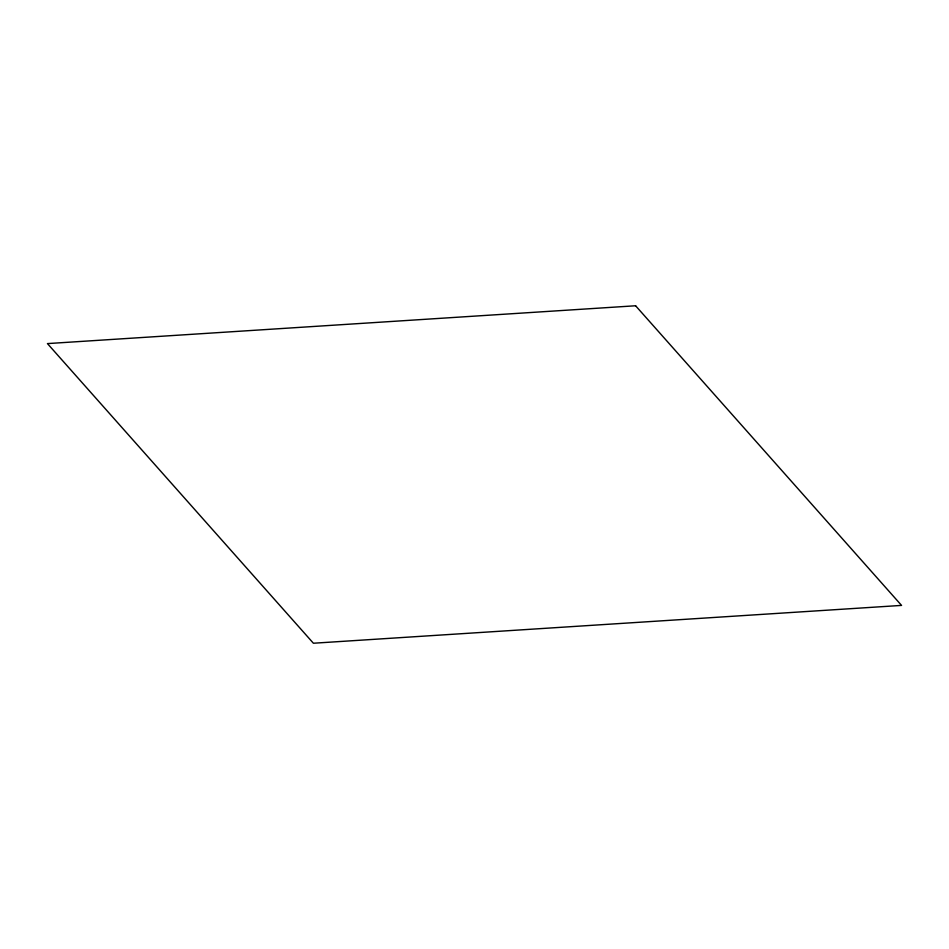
<?xml version="1.0" encoding="UTF-8"?>
<svg xmlns="http://www.w3.org/2000/svg" width="949" height="949" viewBox="0 0 949 949"><rect width="100%" height="100%" fill="white"/><g stroke="black" fill="none" stroke-linecap="round" stroke-linejoin="round"><path stroke-width="1.42" d="M635.605 305.768L47.45 343.597L313.395 643.232L901.55 605.403L635.605 305.768"/></g></svg>
